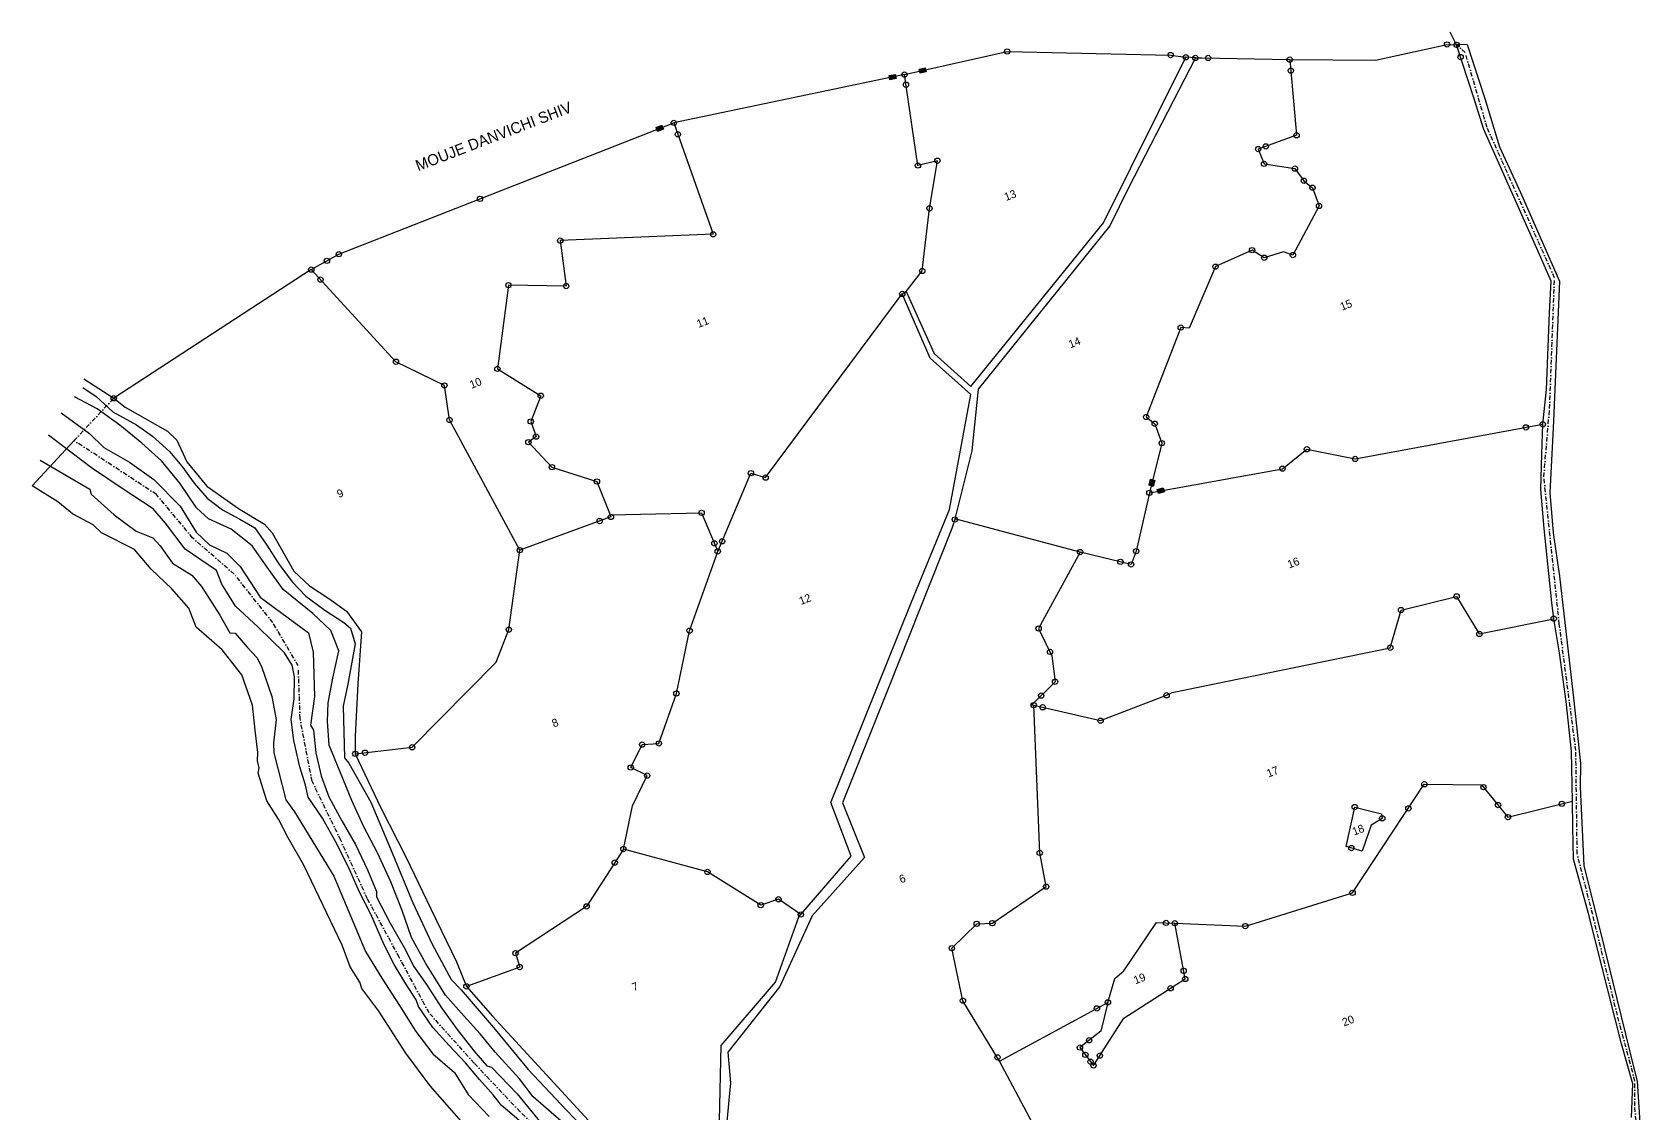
# Model space of a CAD drawing. Header units: metres. Extents: x 305197 to 308416, y 1934351 to 1939212.
# Drawn here: x 305197 to 307040, y 1937977 to 1939212 of the extents above; entities that cross this region are included whole.
import ezdxf

# ---------------------------------------------------------------- set-up
doc = ezdxf.new("R2010")
doc.units = ezdxf.units.M
doc.linetypes.add('DASHDOT', pattern=[1, 0.5, -0.25, 0, -0.25])
for name, color, linetype in [('LINE_WATER', 4, 'Continuous'), ('OFF', 1, 'Continuous'), ('POLY_PARCEL', 6, 'Continuous'), ('POLY_ROAD', 30, 'Continuous'), ('POLY_WATER', 4, 'Continuous'), ('TEXT_MAPOUT', 7, 'Continuous'), ('TEXT_PARCEL', 7, 'Continuous'), ('V_BOUND_LINE', 7, 'Continuous'), ('V_BOUND_STREAM_LINE', 7, 'DASHDOT')]:
    doc.layers.add(name, color=color, linetype=linetype)
doc.styles.add('TEXT_MAP', font='')
doc.styles.get('TEXT_MAP').set_extended_font_data('Kruti Dev 050')

msp = doc.modelspace()

# ---------------------------------------------------------------- hatches: boundary and pattern name
for points in [[(306183.2, 1939159), (306182.2, 1939163.8), (306175.3, 1939162.3), (306176.3, 1939157.6)], [(306209.6, 1939169.8), (306210.6, 1939165), (306217.5, 1939166.6), (306216.5, 1939171.3)], [(305917.7, 1939101.1), (305915.9, 1939105.7), (305909.3, 1939103.1), (305911.1, 1939098.5)], [(306472.1, 1938694.7), (306476.8, 1938693.5), (306478.5, 1938700.4), (306473.8, 1938701.6)], [(306481.5, 1938689.9), (306482.8, 1938685.2), (306489.6, 1938687.1), (306488.3, 1938691.8)]]:
    msp.add_hatch(color=256).paths.add_polyline_path(points)

# ---------------------------------------------------------------- linework, layer by layer
for points in [[(306175.3, 1939162.3), (306182.2, 1939163.8), (306183.2, 1939159), (306176.3, 1939157.6)], [(306217.5, 1939166.6), (306210.6, 1939165), (306209.6, 1939169.8), (306216.5, 1939171.3)], [(305909.3, 1939103.1), (305915.9, 1939105.7), (305917.7, 1939101.1), (305911.1, 1939098.5)], [(306478.5, 1938700.4), (306476.8, 1938693.5), (306472.1, 1938694.7), (306473.8, 1938701.6)], [(306489.6, 1938687.1), (306482.8, 1938685.2), (306481.5, 1938689.9), (306488.3, 1938691.8)]]:
    msp.add_lwpolyline(points, close=True)
for centre in [(306812.3, 1939197.9), (306823.2, 1939197.5), (306310.1, 1939189.9), (306496.7, 1939185.8), (306514.1, 1939183.3), (306525, 1939182.5), (306539.5, 1939182.5), (306632.7, 1939180.6), (306827.7, 1939183.5), (306192.9, 1939163.5), (306633.9, 1939168), (306194.6, 1939151.9), (305929.6, 1939108.4), (305934.2, 1939095.3), (306640.5, 1939094.3), (306596.7, 1939078.5), (306605.4, 1939081.6), (306208.2, 1939059.7), (306230.5, 1939065.2), (306603.4, 1939061.6), (306638.6, 1939056.2), (306648.8, 1939042.4), (306658.7, 1939034.4), (305708.3, 1939021.7), (306666.1, 1939013.6), (306221.4, 1939010.8), (305974.5, 1938981.3), (305547.2, 1938958.5), (305799.9, 1938974), (306589.7, 1938963.1), (306636.3, 1938957.5), (305515.7, 1938940.9), (305533.6, 1938950.9), (306213.2, 1938939.4), (306547.9, 1938944.3), (306603.6, 1938954.5), (305526.2, 1938929.5), (305740.8, 1938923.2), (305806.7, 1938922.1), (306190.4, 1938913.2), (306508.2, 1938874.8), (305612.4, 1938835.8), (305728.2, 1938827.6), (305290.2, 1938794.1), (305667.7, 1938808.7), (305777.6, 1938797), (306468.8, 1938772.7), (305673.5, 1938769.3), (305766.2, 1938767.6), (306478.6, 1938765), (306902.3, 1938760.8), (306921.6, 1938764.4), (305763.6, 1938744), (305772.3, 1938750.3), (306486.6, 1938742.8), (306652.3, 1938735.9), (306707.3, 1938724.8), (305790.4, 1938715.4), (305841.8, 1938699.1), (306017.6, 1938708.6), (306034.4, 1938703.5), (306624.3, 1938713.7), (306472.5, 1938686.1), (305961.3, 1938663.3), (305844.9, 1938653.9), (305857.8, 1938658.6), (306250.3, 1938655.7), (305975.9, 1938628.5), (305984.7, 1938630.9), (305753.8, 1938620.7), (305979.7, 1938619.3), (306393.3, 1938618.5), (306439.4, 1938607.4), (306457.4, 1938619.6), (306451.5, 1938604.4), (306759.7, 1938552.4), (306823.2, 1938567.9), (306934, 1938542.5), (305741.2, 1938530), (305947.6, 1938528.8), (306346, 1938531.3), (306849.1, 1938525.1), (306359, 1938504.6), (306747.4, 1938509.3), (306364.8, 1938470.5), (305932.5, 1938457.1), (306340.4, 1938443.8), (306348.9, 1938454.7), (306350.6, 1938441.4), (306492.1, 1938455.1), (306416.8, 1938426.1), (305565.9, 1938388.2), (305577, 1938389.5), (305630.9, 1938395.7), (305893.4, 1938398.8), (305912.5, 1938400.1), (305880.4, 1938372.6), (305899.2, 1938363.4), (306786.3, 1938353.5), (306853.8, 1938350.2), (306943.3, 1938331.2), (306706.9, 1938327.5), (306738.3, 1938314.6), (306768.1, 1938326), (306870.5, 1938329.8), (306881.8, 1938316), (305872, 1938279.5), (306347.3, 1938275.2), (306703.1, 1938280.7), (305862.1, 1938264.1), (305968, 1938253.4), (306049.1, 1938222.2), (306354.6, 1938236.7), (306704.4, 1938229.6), (305830, 1938214.1), (306028.8, 1938215.5), (306074.6, 1938204.9), (306275.3, 1938194.2), (306293.2, 1938195), (306491.5, 1938195.3), (306501.5, 1938194.9), (306582, 1938191.6), (306247, 1938166.4), (305748.8, 1938160.7), (305753.6, 1938144.9), (306511.6, 1938140.6), (306513.4, 1938131.3), (305692.8, 1938122.8), (306496.7, 1938120.7), (306259.6, 1938106.5), (306412.6, 1938097.7), (306425.1, 1938104.5), (306403.7, 1938061.3), (306299, 1938041.8), (306393.2, 1938053), (306399.4, 1938044.7), (306405.3, 1938036.9), (306415.9, 1938043.8), (306408.6, 1938032.5)]:
    msp.add_circle(centre, 3.02)
at = {"layer": 'LINE_WATER'}
for p, q in [((305271.1, 1938782.1), (305245.4, 1938795.7)), ((305255, 1938806.5), (305270.2, 1938796.1)), ((305270.2, 1938796.1), (305289.1, 1938778.6)), ((305230.2, 1938777.5), (305262.7, 1938753.8)), ((305297.1, 1938763.2), (305271.1, 1938782.1)), ((305289.1, 1938778.6), (305316.2, 1938763.8)), ((305322.2, 1938742.8), (305297.1, 1938763.2)), ((305316.2, 1938763.8), (305334.6, 1938750.9)), ((305231.6, 1938739.6), (305215.6, 1938751.9)), ((305264.9, 1938714.8), (305231.6, 1938739.6)), ((305262.7, 1938753.8), (305278.9, 1938737.8)), ((305344.6, 1938722.5), (305322.2, 1938742.8)), ((305334.6, 1938750.9), (305354, 1938733.3)), ((305206.4, 1938723.6), (305263.1, 1938690.4)), ((305278.9, 1938737.8), (305308.2, 1938721.2)), ((305308.2, 1938721.2), (305335.8, 1938701.5)), ((305365.8, 1938697.3), (305344.6, 1938722.5)), ((305354, 1938733.3), (305368.1, 1938716.6)), ((305299.8, 1938690.9), (305264.9, 1938714.8)), ((305368.1, 1938716.6), (305382.1, 1938697.2)), ((305263.1, 1938690.4), (305264.3, 1938684.6)), ((305264.3, 1938684.6), (305290.5, 1938661.2)), ((305335.1, 1938667.9), (305299.8, 1938690.9)), ((305335.8, 1938701.5), (305366.2, 1938671.1)), ((305384.6, 1938669), (305365.8, 1938697.3)), ((305382.1, 1938697.2), (305396.9, 1938679.9)), ((305349.2, 1938651.4), (305335.1, 1938667.9)), ((305366.2, 1938671.1), (305384.3, 1938641.3)), ((305398.3, 1938656.5), (305384.6, 1938669)), ((305396.9, 1938679.9), (305414.2, 1938666.8)), ((305414.2, 1938666.8), (305434.1, 1938656)), ((305290.5, 1938661.2), (305315.8, 1938642.3)), ((305371.6, 1938622), (305349.2, 1938651.4)), ((305424.2, 1938644.7), (305398.3, 1938656.5)), ((305434.1, 1938656), (305451.2, 1938646.3)), ((305451.2, 1938646.3), (305465, 1938626.3)), ((305315.8, 1938642.3), (305334.7, 1938634.8)), ((305334.7, 1938634.8), (305343.1, 1938625.5)), ((305384.3, 1938641.3), (305399.5, 1938626.6)), ((305448.4, 1938625.7), (305424.2, 1938644.7)), ((305343.1, 1938625.5), (305357.2, 1938605.8)), ((305407.5, 1938597.5), (305371.6, 1938622)), ((305399.5, 1938626.6), (305419.4, 1938617.3)), ((305419.4, 1938617.3), (305434.5, 1938602.2)), ((305465.5, 1938601.4), (305448.4, 1938625.7)), ((305465, 1938626.3), (305479, 1938604.4)), ((305357.2, 1938605.8), (305379.5, 1938592.2)), ((305379.5, 1938592.2), (305390.4, 1938579.1)), ((305413.6, 1938581.9), (305407.5, 1938597.5)), ((305434.5, 1938602.2), (305457.3, 1938567.2)), ((305483.7, 1938575.8), (305465.5, 1938601.4)), ((305479, 1938604.4), (305494.2, 1938584.2)), ((305390.4, 1938579.1), (305411.2, 1938546.6)), ((305429.1, 1938556.7), (305413.6, 1938581.9)), ((305517.3, 1938548.5), (305483.7, 1938575.8)), ((305494.2, 1938584.2), (305509.6, 1938568.3)), ((305454.9, 1938532.7), (305429.1, 1938556.7)), ((305457.3, 1938567.2), (305512.5, 1938526.2)), ((305509.6, 1938568.3), (305531, 1938552.4)), ((305411.2, 1938546.6), (305422.9, 1938526.5)), ((305538.2, 1938529), (305517.3, 1938548.5)), ((305531, 1938552.4), (305553, 1938538.3)), ((305553, 1938538.3), (305560.4, 1938531.7)), ((305422.9, 1938526.5), (305428.7, 1938525.9)), ((305428.7, 1938525.9), (305442.5, 1938510.1)), ((305485.1, 1938503.6), (305454.9, 1938532.7)), ((305512.5, 1938526.2), (305517.9, 1938504.3)), ((305547.1, 1938505.8), (305538.2, 1938529)), ((305560.4, 1938531.7), (305565.9, 1938513.8)), ((305442.5, 1938510.1), (305453.4, 1938498.1)), ((305494, 1938489.3), (305485.1, 1938503.6)), ((305517.9, 1938504.3), (305519.2, 1938453.7)), ((305540.4, 1938474.7), (305547.1, 1938505.8)), ((305565.9, 1938513.8), (305557.6, 1938467.7)), ((305453.4, 1938498.1), (305459, 1938487.9)), ((305459, 1938487.9), (305470.6, 1938453.7)), ((305496.7, 1938476), (305494, 1938489.3)), ((305496, 1938451.1), (305496.7, 1938476)), ((305534.8, 1938446.6), (305540.4, 1938474.7)), ((305557.6, 1938467.7), (305552, 1938442.5)), ((305470.6, 1938453.7), (305475.6, 1938427.5)), ((305492.8, 1938427.4), (305496, 1938451.1)), ((305519.2, 1938453.7), (305515, 1938421)), ((305534.2, 1938425.4), (305534.8, 1938446.6)), ((305475.6, 1938427.5), (305472.5, 1938400.4)), ((305495.7, 1938403.4), (305492.8, 1938427.4)), ((305536.3, 1938398.2), (305534.2, 1938425.4)), ((305552, 1938442.5), (305553.6, 1938383.7)), ((305515, 1938421), (305518.4, 1938415.2)), ((305518.4, 1938415.2), (305520.8, 1938389.2)), ((305472.5, 1938400.4), (305473, 1938389.3)), ((305473, 1938389.3), (305486.8, 1938335.8)), ((305502.7, 1938373.4), (305495.7, 1938403.4)), ((305520.8, 1938389.2), (305527, 1938363.2)), ((305561.9, 1938335.1), (305536.3, 1938398.2)), ((305509.1, 1938352.5), (305502.7, 1938373.4)), ((305553.6, 1938383.7), (305558.4, 1938377.7)), ((305558.4, 1938377.7), (305583.5, 1938333)), ((305512, 1938338.8), (305509.1, 1938352.5)), ((305527, 1938363.2), (305535.6, 1938339.1)), ((305486.8, 1938335.8), (305496.6, 1938321.9)), ((305528.4, 1938314.7), (305512, 1938338.8)), ((305535.6, 1938339.1), (305550.4, 1938311.9)), ((305575.7, 1938305.1), (305561.9, 1938335.1)), ((305583.5, 1938333), (305606.3, 1938279.9)), ((305496.6, 1938321.9), (305541.5, 1938248.7)), ((305543.5, 1938288), (305528.4, 1938314.7)), ((305550.4, 1938311.9), (305566.2, 1938284.7)), ((305591.4, 1938275.3), (305575.7, 1938305.1)), ((305557.8, 1938259.6), (305543.5, 1938288)), ((305566.2, 1938284.7), (305579.9, 1938255.8)), ((305606.3, 1938279.9), (305631.8, 1938218.2)), ((305571.2, 1938229.6), (305557.8, 1938259.6)), ((305606.5, 1938242.1), (305591.4, 1938275.3)), ((305541.5, 1938248.7), (305577.7, 1938162.6)), ((305579.9, 1938255.8), (305590, 1938231.3)), ((305619.4, 1938209.5), (305606.5, 1938242.1)), ((305583.7, 1938205.1), (305571.2, 1938229.6)), ((305590, 1938231.3), (305590, 1938225.2)), ((305590, 1938225.2), (305605.7, 1938195)), ((305598.8, 1938170.1), (305583.7, 1938205.1)), ((305630, 1938178.7), (305619.4, 1938209.5)), ((305631.8, 1938218.2), (305653.5, 1938171.6)), ((305605.7, 1938195), (305623.2, 1938164.6)), ((305610.2, 1938147.8), (305598.8, 1938170.1)), ((305646.6, 1938149), (305630, 1938178.7)), ((305653.5, 1938171.6), (305675.3, 1938130.7)), ((305577.7, 1938162.6), (305596.3, 1938132.2)), ((305623.2, 1938164.6), (305632.3, 1938145.9)), ((305668.9, 1938112.9), (305646.6, 1938149)), ((305596.3, 1938132.2), (305616.3, 1938101.1)), ((305623.8, 1938125.9), (305610.2, 1938147.8)), ((305632.3, 1938145.9), (305647.3, 1938124.8)), ((305675.3, 1938130.7), (305686.7, 1938118.7)), ((305635.4, 1938107.4), (305623.8, 1938125.9)), ((305647.3, 1938124.8), (305664.2, 1938098.4)), ((305689.9, 1938089.2), (305668.9, 1938112.9)), ((305686.7, 1938118.7), (305723.6, 1938076)), ((305616.3, 1938101.1), (305635.2, 1938071.5)), ((305638, 1938099.9), (305635.4, 1938107.4)), ((305654.6, 1938075.9), (305638, 1938099.9)), ((305664.2, 1938098.4), (305682.1, 1938073.7)), ((305673, 1938055.3), (305654.6, 1938075.9)), ((305708.4, 1938068.7), (305689.9, 1938089.2)), ((305723.6, 1938076), (305763.4, 1938028.1)), ((305635.2, 1938071.5), (305654.4, 1938046)), ((305682.1, 1938073.7), (305701.1, 1938049.1)), ((305725.5, 1938047.9), (305708.4, 1938068.7)), ((305654.4, 1938046), (305679.1, 1938024.7)), ((305691.7, 1938035.6), (305673, 1938055.3)), ((305701.1, 1938049.1), (305716, 1938032.1)), ((305753.3, 1938017.3), (305725.5, 1938047.9)), ((305679.1, 1938024.7), (305694.8, 1937999.6)), ((305707.9, 1938016.4), (305691.7, 1938035.6)), ((305716, 1938032.1), (305721.4, 1938030.6)), ((305721.4, 1938030.6), (305750.9, 1938000)), ((305763.4, 1938028.1), (305807.1, 1937981.5)), ((305723.5, 1937999.2), (305707.9, 1938016.4)), ((305769, 1937996.9), (305753.3, 1938017.3)), ((305694.8, 1937999.6), (305718.7, 1937974.2)), ((305732.7, 1937986.7), (305723.5, 1937999.2)), ((305741.9, 1937979.3), (305732.7, 1937986.7)), ((305750.9, 1938000), (305777.9, 1937967.1)), ((305789.7, 1937978.8), (305769, 1937996.9)), ((305764.6, 1937959.9), (305741.9, 1937979.3)), ((305817.7, 1937954.7), (305789.7, 1937978.8)), ((305807.1, 1937981.5), (305861.7, 1937924.7))]:
    msp.add_line(p, q, dxfattribs=at)
at = {"layer": 'OFF'}
for p, q in [((306525, 1939182.5), (306514.1, 1939183.3)), ((306835.2, 1939197.7), (306823.2, 1939197.5)), ((305244.9, 1938745.8), (305197.2, 1938694.1))]:
    msp.add_line(p, q, dxfattribs=at)
at = {"layer": 'POLY_PARCEL'}
for p, q in [((306208.2, 1939059.7), (306192.9, 1939163.5)), ((306632.7, 1939180.6), (306640.5, 1939094.3)), ((305929.6, 1939108.4), (305974.5, 1938981.3)), ((306640.5, 1939094.3), (306596.7, 1939078.5)), ((306596.7, 1939078.5), (306603.4, 1939061.6)), ((306230.5, 1939065.2), (306208.2, 1939059.7)), ((306221.4, 1939010.8), (306230.5, 1939065.2)), ((306603.4, 1939061.6), (306638.6, 1939056.2)), ((306638.6, 1939056.2), (306648.8, 1939042.4)), ((306648.8, 1939042.4), (306658.7, 1939034.4)), ((306658.7, 1939034.4), (306666.1, 1939013.6)), ((306213.2, 1938939.4), (306221.4, 1939010.8)), ((306666.1, 1939013.6), (306636.3, 1938957.5)), ((305974.5, 1938981.3), (305799.9, 1938974)), ((305799.9, 1938974), (305806.7, 1938922.1)), ((306589.7, 1938963.1), (306547.9, 1938944.3)), ((306603.6, 1938954.5), (306589.7, 1938963.1)), ((306625.5, 1938961.1), (306603.6, 1938954.5)), ((306636.3, 1938957.5), (306625.5, 1938961.1)), ((306547.9, 1938944.3), (306517.9, 1938874.2)), ((305612.4, 1938835.8), (305515.7, 1938940.9)), ((305740.8, 1938923.2), (305728.2, 1938827.6)), ((305806.7, 1938922.1), (305740.8, 1938923.2)), ((306194.8, 1938915.9), (306213.2, 1938939.4)), ((306034.4, 1938703.5), (306190.4, 1938913.2)), ((306508.2, 1938874.8), (306468.8, 1938772.7)), ((306517.9, 1938874.2), (306508.2, 1938874.8)), ((305667.7, 1938808.7), (305612.4, 1938835.8)), ((305728.2, 1938827.6), (305777.6, 1938797)), ((305673.5, 1938769.3), (305667.7, 1938808.7)), ((305777.6, 1938797), (305766.2, 1938767.6)), ((305753.8, 1938620.7), (305673.5, 1938769.3)), ((305766.2, 1938767.6), (305772.3, 1938750.3)), ((306468.8, 1938772.7), (306478.6, 1938765)), ((306478.6, 1938765), (306486.6, 1938742.8)), ((306707.3, 1938724.8), (306921.6, 1938764.4)), ((305772.3, 1938750.3), (305763.6, 1938744)), ((305763.6, 1938744), (305790.4, 1938715.4)), ((306486.6, 1938742.8), (306472.5, 1938686.1)), ((306624.3, 1938713.7), (306652.3, 1938735.9)), ((306652.3, 1938735.9), (306707.3, 1938724.8)), ((305790.4, 1938715.4), (305841.8, 1938699.1)), ((305979.7, 1938619.3), (306017.6, 1938708.6)), ((306017.6, 1938708.6), (306034.4, 1938703.5)), ((306472.5, 1938686.1), (306624.3, 1938713.7)), ((305841.8, 1938699.1), (305856.8, 1938661)), ((306472.5, 1938686.1), (306457.4, 1938619.6)), ((305857.8, 1938658.6), (305753.8, 1938620.7)), ((305856.8, 1938661), (305961.3, 1938663.3)), ((305856.8, 1938661), (305857.8, 1938658.6)), ((305961.3, 1938663.3), (305979.7, 1938619.3)), ((306393.3, 1938618.5), (306250.5, 1938656.5)), ((305741.2, 1938530), (305753.8, 1938620.7)), ((305947.6, 1938528.8), (305979.7, 1938619.3)), ((306393.3, 1938618.5), (306346, 1938531.3)), ((306451.5, 1938604.4), (306393.3, 1938618.5)), ((306457.4, 1938619.6), (306451.5, 1938604.4)), ((306759.7, 1938552.4), (306823.2, 1938567.9)), ((306823.2, 1938567.9), (306849.1, 1938525.1)), ((306747.4, 1938509.3), (306759.7, 1938552.4)), ((306849.1, 1938525.1), (306934, 1938542.5)), ((305726.8, 1938492.7), (305741.2, 1938530)), ((305932.5, 1938457.1), (305947.6, 1938528.8)), ((306346, 1938531.3), (306361.1, 1938500.2)), ((306361.1, 1938500.2), (306364.8, 1938470.5)), ((306498.6, 1938458.2), (306747.4, 1938509.3)), ((305630.9, 1938395.7), (305726.8, 1938492.7)), ((306364.8, 1938470.5), (306338.4, 1938444.3)), ((305912.5, 1938400.1), (305932.5, 1938457.1)), ((306338.4, 1938444.3), (306340.4, 1938443.8)), ((306340.4, 1938443.8), (306416.8, 1938426.1)), ((306347.3, 1938275.2), (306340.4, 1938443.8)), ((306416.8, 1938426.1), (306492.1, 1938455.1)), ((306492.1, 1938455.1), (306498.6, 1938458.2)), ((305565.9, 1938388.2), (305630.9, 1938395.7)), ((305880.4, 1938372.6), (305893.4, 1938398.8)), ((305893.4, 1938398.8), (305912.5, 1938400.1)), ((305899.2, 1938363.4), (305880.4, 1938372.6)), ((305882.5, 1938328.9), (305899.2, 1938363.4)), ((306704.4, 1938229.6), (306786.3, 1938353.5)), ((306786.3, 1938353.5), (306851.7, 1938352.8)), ((306851.7, 1938352.8), (306881.8, 1938316)), ((306881.8, 1938316), (306955.4, 1938334.2)), ((305872, 1938279.5), (305882.5, 1938328.9)), ((306697.1, 1938282.5), (306706.9, 1938327.5)), ((306706.9, 1938327.5), (306737.3, 1938319.8)), ((306738.3, 1938314.6), (306725.5, 1938306.9)), ((306737.3, 1938319.8), (306738.3, 1938314.6)), ((306725.5, 1938306.9), (306715.5, 1938277)), ((305872, 1938279.5), (305830, 1938214.1)), ((305968, 1938253.4), (305872, 1938279.5)), ((306715.5, 1938277), (306697.1, 1938282.5)), ((306354.6, 1938236.7), (306347.3, 1938275.2)), ((306028.8, 1938215.5), (305968, 1938253.4)), ((306293.2, 1938195), (306354.6, 1938236.7)), ((306582, 1938191.6), (306704.4, 1938229.6)), ((305830, 1938214.1), (305748.8, 1938160.7)), ((306049.1, 1938222.2), (306028.8, 1938215.5)), ((306074.6, 1938204.9), (306049.1, 1938222.2)), ((306247, 1938166.4), (306275.3, 1938194.2)), ((306275.3, 1938194.2), (306293.2, 1938195)), ((306443.2, 1938140.5), (306480.4, 1938195.7)), ((306480.4, 1938195.7), (306501.5, 1938194.9)), ((306501.5, 1938194.9), (306582, 1938191.6)), ((306513.4, 1938131.3), (306501.5, 1938194.9)), ((305748.8, 1938160.7), (305753.6, 1938144.9)), ((306259.6, 1938106.5), (306247, 1938166.4)), ((305753.6, 1938144.9), (305692.8, 1938122.8)), ((306425.1, 1938104.5), (306433, 1938131.8)), ((306433, 1938131.8), (306443.2, 1938140.5)), ((306443.1, 1938086.7), (306513.4, 1938131.3)), ((306301.5, 1938037.6), (306259.6, 1938106.5)), ((306301.5, 1938037.6), (306425.1, 1938104.5)), ((306425.1, 1938104.5), (306417, 1938071.7)), ((306425.1, 1938104.5), (306425.1, 1938104.5)), ((306408.6, 1938032.5), (306443.1, 1938086.7)), ((306417, 1938071.7), (306393.2, 1938053)), ((306393.2, 1938053), (306408.6, 1938032.5)), ((306338.1, 1937968.1), (306301.5, 1938037.6))]:
    msp.add_line(p, q, dxfattribs=at)
at = {"layer": 'POLY_ROAD'}
for p, q in [((306419.9, 1938994.3), (306514.1, 1939183.3)), ((306525, 1939182.5), (306448.7, 1939034.2)), ((306448.7, 1939034.2), (306427.2, 1938991)), ((306268.5, 1938807.4), (306419.9, 1938994.3)), ((306427.2, 1938991), (306276.9, 1938804.3)), ((306190.4, 1938913.2), (306194.8, 1938915.9)), ((306222.2, 1938839.7), (306190.4, 1938913.2)), ((306194.8, 1938915.9), (306226.6, 1938845.3)), ((306268.6, 1938798.5), (306222.2, 1938839.7)), ((306226.6, 1938845.3), (306268.5, 1938807.4)), ((306244.1, 1938667.3), (306268.6, 1938798.5)), ((306276.9, 1938804.3), (306269.9, 1938733.9)), ((306269.9, 1938733.9), (306250.5, 1938656.5)), ((306200.7, 1938560.5), (306244.1, 1938667.3)), ((306250.3, 1938655.7), (306247, 1938645.5)), ((306250.5, 1938656.5), (306250.3, 1938655.7)), ((306247, 1938645.5), (306174.6, 1938463.5)), ((306108.9, 1938332.8), (306200.7, 1938560.5)), ((306174.6, 1938463.5), (306122.3, 1938332.5)), ((306132.1, 1938271.3), (306108.9, 1938332.8)), ((306122.3, 1938332.5), (306147.3, 1938270)), ((306074.6, 1938204.9), (306132.1, 1938271.3)), ((306147.3, 1938270), (306087.6, 1938203.3)), ((306072.2, 1938202.2), (306074.6, 1938204.9)), ((306045.7, 1938127.7), (306072.2, 1938202.2)), ((306087.6, 1938203.3), (306050.4, 1938122.5)), ((305983.5, 1938055.2), (306045.7, 1938127.7)), ((306050.4, 1938122.5), (305991.2, 1938047.7)), ((305981.4, 1937952.5), (305983.5, 1938055.2)), ((305991.2, 1938047.7), (305994.3, 1938012.8)), ((305994.3, 1938012.8), (305989.4, 1937960.6))]:
    msp.add_line(p, q, dxfattribs=at)
at = {"layer": 'POLY_WATER'}
for p, q in [((306823.2, 1939197.5), (306815.9, 1939211.8)), ((306843.2, 1939136), (306823.2, 1939197.5)), ((306835.2, 1939197.7), (306855.5, 1939136.3)), ((306854.2, 1939101), (306843.2, 1939136)), ((306855.5, 1939136.3), (306872.1, 1939081.1)), ((306919.3, 1938954.6), (306854.2, 1939101)), ((306872.1, 1939081.1), (306896.2, 1939029)), ((306896.2, 1939029), (306940.8, 1938927.6)), ((306931.2, 1938927.6), (306919.3, 1938954.6)), ((306929.1, 1938891.7), (306931.2, 1938927.6)), ((306940.8, 1938927.6), (306933.5, 1938760)), ((306925.6, 1938804.2), (306929.1, 1938891.7)), ((305256.1, 1938816.2), (305290.2, 1938794.1)), ((305290.2, 1938794.1), (305303.1, 1938783.9)), ((306921.6, 1938764.4), (306925.6, 1938804.2)), ((305303.1, 1938783.9), (305351.5, 1938756.5)), ((306920.3, 1938730.2), (306921.6, 1938764.4)), ((306933.5, 1938760), (306929.5, 1938686.4)), ((305351.5, 1938756.5), (305362.2, 1938746.4)), ((305362.2, 1938746.4), (305373.7, 1938721.7)), ((305373.7, 1938721.7), (305396.4, 1938693.9)), ((306919.4, 1938690), (306920.3, 1938730.2)), ((305226.5, 1938675.8), (305197.2, 1938694.1)), ((305396.4, 1938693.9), (305432.7, 1938668.3)), ((306923, 1938645.5), (306919.4, 1938690)), ((306929.5, 1938686.4), (306933.5, 1938640.4)), ((305243.1, 1938662), (305226.5, 1938675.8)), ((305432.7, 1938668.3), (305462.3, 1938650.2)), ((305266.8, 1938649.8), (305243.1, 1938662)), ((305276.2, 1938640.5), (305266.8, 1938649.8)), ((305462.3, 1938650.2), (305471.1, 1938640.3)), ((305313.9, 1938621.6), (305276.2, 1938640.5)), ((305471.1, 1938640.3), (305495.6, 1938596.6)), ((306931.7, 1938561), (306923, 1938645.5)), ((306933.5, 1938640.4), (306940.7, 1938591)), ((305332.9, 1938599), (305313.9, 1938621.6)), ((305356.6, 1938576.5), (305332.9, 1938599)), ((305495.6, 1938596.6), (305513.5, 1938580.1)), ((306940.7, 1938591), (306956.9, 1938448.7)), ((305375.8, 1938554.5), (305356.6, 1938576.5)), ((305513.5, 1938580.1), (305535.9, 1938565.7)), ((305384.4, 1938532.7), (305375.8, 1938554.5)), ((305535.9, 1938565.7), (305555.9, 1938550.9)), ((306934, 1938542.5), (306931.7, 1938561)), ((305555.9, 1938550.9), (305572.9, 1938527.5)), ((306940.8, 1938503.6), (306934, 1938542.5)), ((305414.1, 1938506.8), (305384.4, 1938532.7)), ((305572.9, 1938527.5), (305568.9, 1938468)), ((305436.6, 1938478.3), (305414.1, 1938506.8)), ((306948.2, 1938448), (306940.8, 1938503.6)), ((305448.7, 1938443.9), (305436.6, 1938478.3)), ((305568.9, 1938468), (305565.8, 1938408.4)), ((305451.7, 1938415.2), (305448.7, 1938443.9)), ((306954.4, 1938391.4), (306948.2, 1938448)), ((306956.9, 1938448.7), (306964.5, 1938377.1)), ((305454.7, 1938389.7), (305451.7, 1938415.2)), ((305565.8, 1938408.4), (305565.9, 1938388.2)), ((305454.2, 1938380.4), (305454.7, 1938389.7)), ((306955.4, 1938334.2), (306954.4, 1938391.4)), ((305456.2, 1938372.2), (305454.2, 1938380.4)), ((305454.9, 1938366.1), (305456.2, 1938372.2)), ((305565.9, 1938388.2), (305595.1, 1938326.6)), ((306964.5, 1938377.1), (306964.3, 1938350.3)), ((305465.1, 1938334.5), (305454.9, 1938366.1)), ((305478.3, 1938313.5), (305465.1, 1938334.5)), ((306955.9, 1938304.5), (306955.4, 1938334.2)), ((306964.3, 1938350.3), (306968.5, 1938260.7)), ((305595.1, 1938326.6), (305624.2, 1938269.8)), ((305489.3, 1938292.3), (305478.3, 1938313.5)), ((306956.6, 1938267.9), (306955.9, 1938304.5)), ((305507.2, 1938261.1), (305489.3, 1938292.3)), ((305550.9, 1938169.7), (305507.2, 1938261.1)), ((305624.2, 1938269.8), (305652.2, 1938211.3)), ((306973.8, 1938205.9), (306956.6, 1938267.9)), ((306968.5, 1938260.7), (306991.7, 1938167.6)), ((305652.2, 1938211.3), (305681.3, 1938151)), ((307011.3, 1938057.2), (306973.8, 1938205.9)), ((305560.2, 1938145.1), (305550.9, 1938169.7)), ((306991.7, 1938167.6), (307025.5, 1938029.4)), ((305681.3, 1938151), (305692.8, 1938122.8)), ((305571.1, 1938127.6), (305560.2, 1938145.1)), ((305573.5, 1938120.4), (305571.1, 1938127.6)), ((305593, 1938094.6), (305573.5, 1938120.4)), ((305692.8, 1938122.8), (305722.7, 1938089)), ((305623.6, 1938046.6), (305593, 1938094.6)), ((305722.7, 1938089), (305841.1, 1937960.4)), ((307024.4, 1938011.7), (307011.3, 1938057.2)), ((305651.6, 1938009.2), (305623.6, 1938046.6)), ((307025.5, 1938029.4), (307029.2, 1938014.6)), ((305687.1, 1937968.6), (305651.6, 1938009.2)), ((307022.8, 1937973.2), (307024.4, 1938011.7)), ((307029.2, 1938014.6), (307038.6, 1937875.2))]:
    msp.add_line(p, q, dxfattribs=at)
at = {"layer": 'V_BOUND_LINE'}
for p, q in [((306192.9, 1939163.5), (306310.1, 1939189.9)), ((306310.1, 1939189.9), (306496.7, 1939185.8)), ((306496.7, 1939185.8), (306514.1, 1939183.3)), ((306525, 1939182.5), (306532.4, 1939182.6)), ((306532.4, 1939182.6), (306632.7, 1939180.6)), ((306730.4, 1939179.8), (306812.3, 1939197.9)), ((306812.3, 1939197.9), (306823.2, 1939197.5)), ((306192.9, 1939163.5), (305929.6, 1939108.4)), ((306632.7, 1939180.6), (306730.4, 1939179.8)), ((305547.2, 1938958.5), (305929.6, 1939108.4)), ((305515.7, 1938940.9), (305547.2, 1938958.5)), ((305515.7, 1938940.9), (305290.2, 1938794.1))]:
    msp.add_line(p, q, dxfattribs=at)
at = {"layer": 'V_BOUND_STREAM_LINE', "ltscale": 10}
for p, q in [((306833, 1939188.6), (306823.2, 1939197.5)), ((306857.9, 1939103), (306833, 1939188.6)), ((306935, 1938931.7), (306857.9, 1939103)), ((306929.3, 1938782.3), (306935, 1938931.7)), ((305244.9, 1938745.8), (305290.2, 1938794.1)), ((306922.7, 1938704.5), (306929.3, 1938782.3)), ((305338.9, 1938684.4), (305244.9, 1938745.8)), ((306940.4, 1938536.4), (306922.7, 1938704.5)), ((305380.3, 1938634.8), (305338.9, 1938684.4)), ((305427.8, 1938593.4), (305380.3, 1938634.8)), ((305471.8, 1938538.1), (305427.8, 1938593.4)), ((305500.8, 1938488.6), (305471.8, 1938538.1)), ((306959.3, 1938392), (306940.4, 1938536.4)), ((305503, 1938428.4), (305500.8, 1938488.6)), ((305516.6, 1938357), (305503, 1938428.4)), ((306960.8, 1938274.1), (306959.3, 1938392)), ((305549.4, 1938289.6), (305516.6, 1938357)), ((305579.7, 1938222.9), (305549.4, 1938289.6)), ((306978.5, 1938204.8), (306960.8, 1938274.1)), ((305616.2, 1938156), (305579.7, 1938222.9)), ((307006.7, 1938089.8), (306978.5, 1938204.8)), ((305650.2, 1938092.5), (305616.2, 1938156)), ((305701.6, 1938035.3), (305650.2, 1938092.5)), ((307026.8, 1938014.7), (307006.7, 1938089.8)), ((305754, 1937979.8), (305701.6, 1938035.3)), ((307026.6, 1937986.6), (307026.8, 1938014.7)), ((307040.2, 1937818.7), (307026.6, 1937986.6)), ((305810.7, 1937925.1), (305754, 1937979.8))]:
    msp.add_line(p, q, dxfattribs=at)

# ---------------------------------------------------------------- texts
at = {"layer": 'TEXT_MAPOUT'}
msp.add_text('MOUJE DANVICHI SHIV', height=12.684, rotation=21.0503, dxfattribs=at).set_placement((305637.7, 1939053.1))
at = {"layer": 'TEXT_PARCEL', "style": 'TEXT_MAP'}
for s, p in [('13', (306308.8, 1939019.1)), ('15', (306692.2, 1938893.9)), ('11', (305957.8, 1938874.3)), ('14', (306382.2, 1938851)), ('10', (305698.5, 1938804.8)), ('9', (305547.1, 1938680.1)), ('16', (306632.1, 1938599.7)), ('12', (306074.6, 1938558)), ('8', (305792.5, 1938418.2)), ('17', (306608.4, 1938361.1)), ('18', (306706.1, 1938294.8)), ('6', (306188.9, 1938240.3)), ('19', (306456.5, 1938125.1)), ('7', (305883.8, 1938117.1)), ('20', (306694.6, 1938077))]:
    msp.add_text(s, height=9.13, rotation=21.0503, dxfattribs=at).set_placement(p)

doc.saveas('drawing.dxf')
